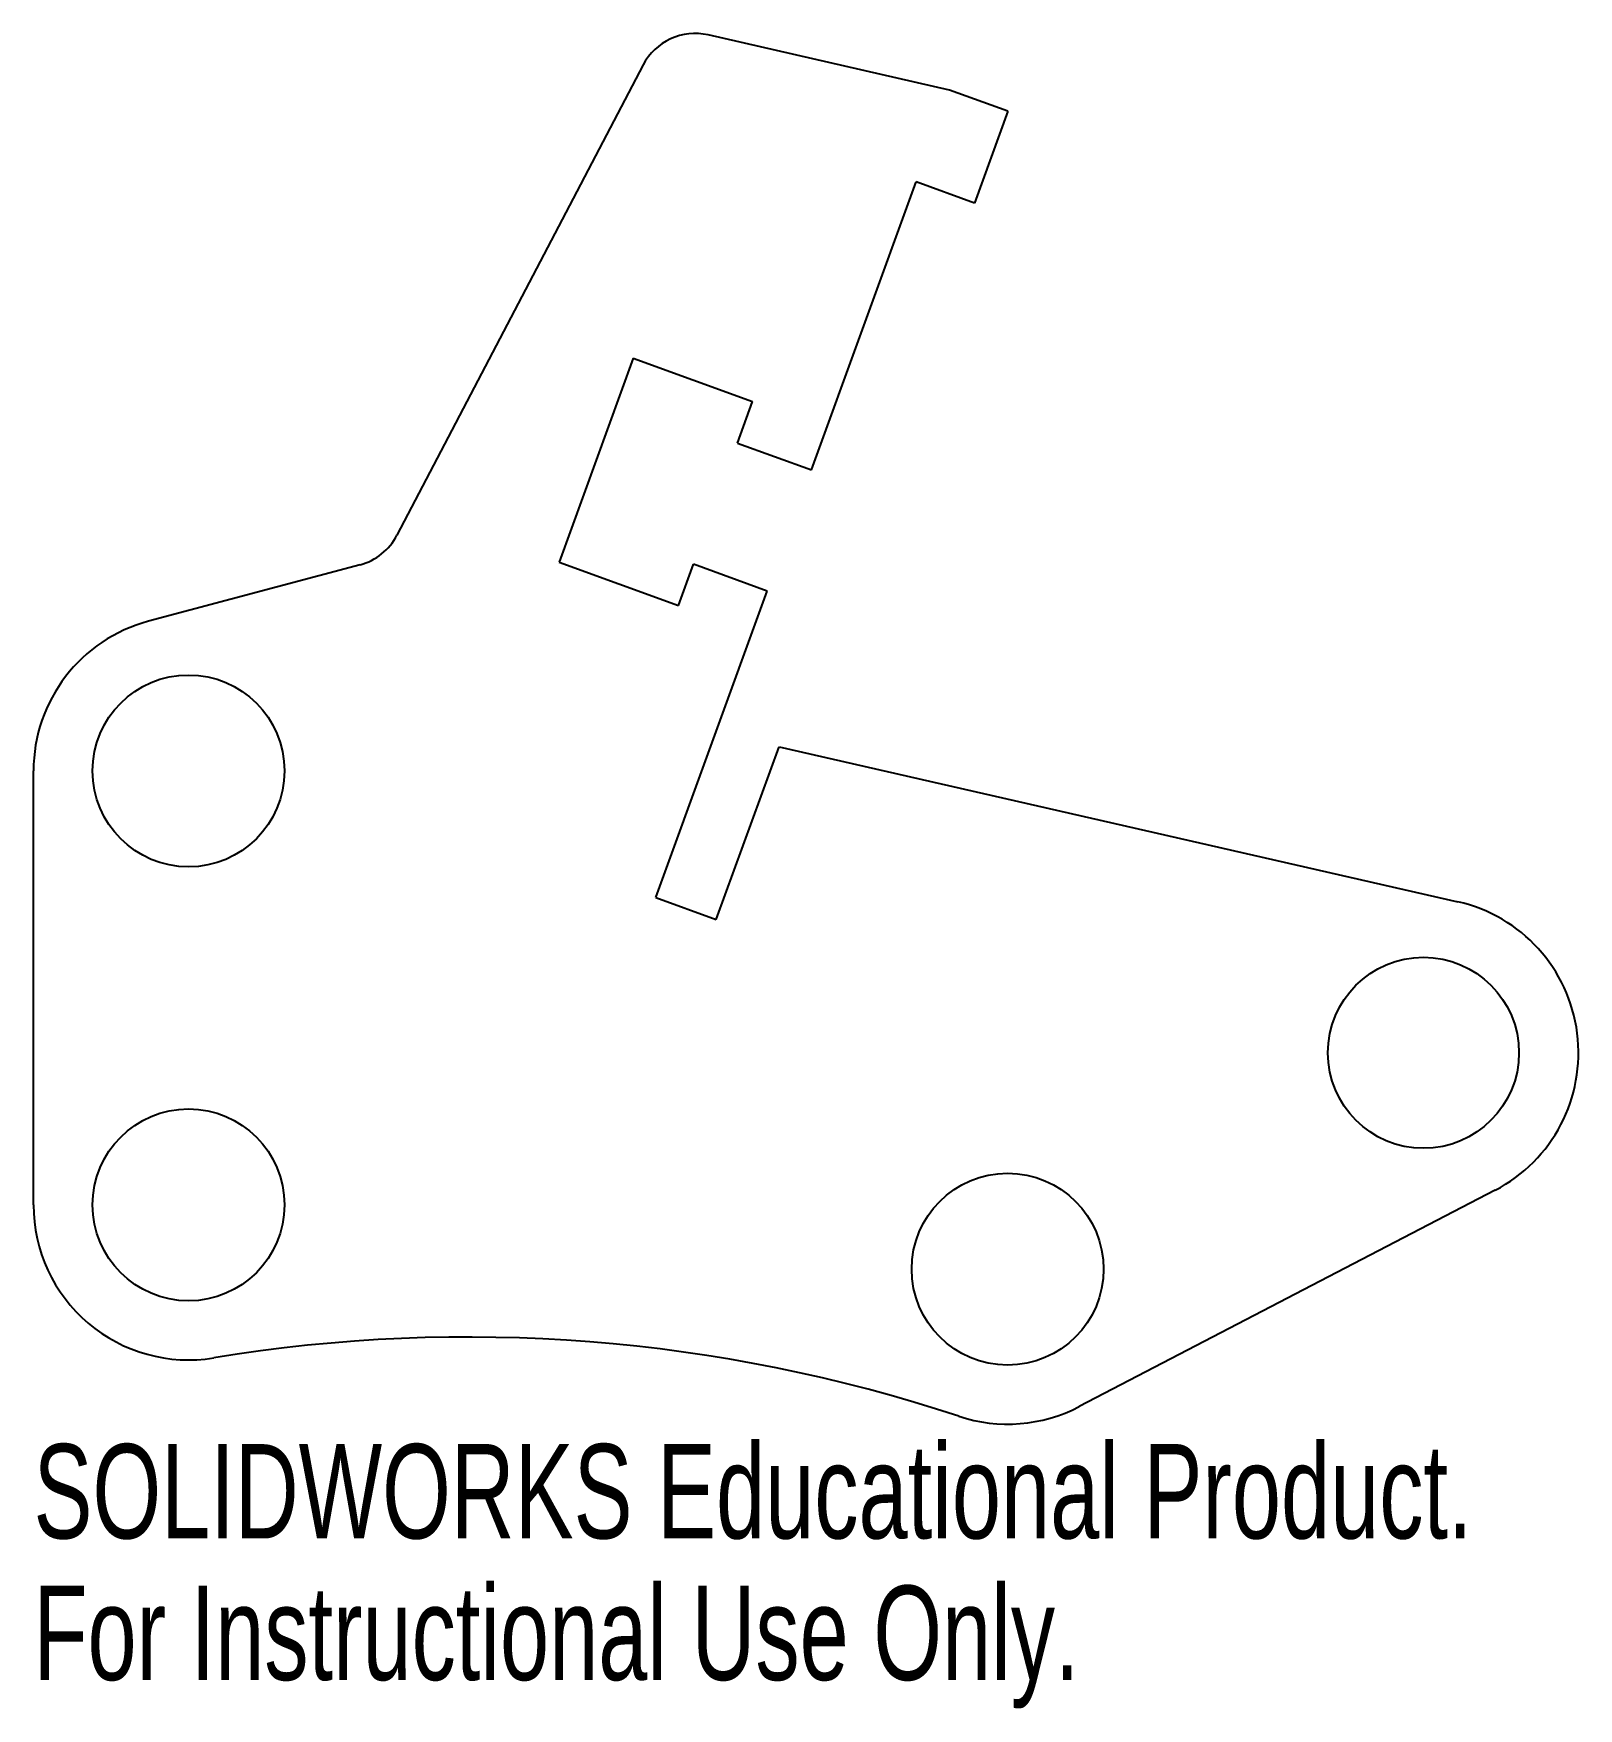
# Model space of a CAD drawing. Header units: millimetres. Extents: x -48.8 to 30.3, y -11.5 to 74.3.
import ezdxf

# ---------------------------------------------------------------- set-up
doc = ezdxf.new("R2010")
doc.units = ezdxf.units.MM
doc.styles.add('SLDTEXTSTYLE0', font='TXT', dxfattribs={"width": 0.7})

msp = doc.modelspace()

# ---------------------------------------------------------------- linework, layer by layer
at = {"color": 7, "linetype": 'Continuous', "lineweight": 25}
for p, q in [((-1.898, 71.382), (-14.268, 74.206)), ((-17.593, 72.672), (-30.198, 48.583)), ((1.086, 70.296), (-1.898, 71.382)), ((1.086, 70.296), (-0.624, 65.598)), ((-8.977, 51.932), (-3.608, 66.684)), ((-0.624, 65.598), (-3.608, 66.684)), ((-18.096, 57.65), (-21.897, 47.208)), ((-18.096, 57.65), (-11.988, 55.427)), ((-12.759, 53.309), (-11.988, 55.427)), ((-12.759, 53.309), (-8.977, 51.932)), ((-21.897, 47.208), (-15.789, 44.985)), ((-32.082, 47.075), (-42.915, 44.184)), ((-15.789, 44.985), (-15.018, 47.103)), ((-11.236, 45.727), (-15.018, 47.103)), ((-16.947, 30.036), (-11.236, 45.727)), ((-13.846, 28.907), (-10.626, 37.753)), ((-10.626, 37.753), (24.128, 29.818)), ((-48.806, 14.29), (-48.806, 36.515)), ((-16.947, 30.036), (-13.846, 28.907)), ((26.026, 15.039), (4.736, 3.959))]:
    msp.add_line(p, q, dxfattribs=at)
for centre, radius in [((-40.869, 36.515), 4.913), ((22.361, 22.08), 4.89), ((-40.869, 14.29), 4.913), ((1.071, 11), 4.912)]:
    msp.add_circle(centre, radius, dxfattribs=at)
for centre, radius, start, end in [((-14.935, 71.281), 3, 77.14013, 152.38025), ((-32.856, 49.974), 3, 284.94218, 332.38025), ((-40.869, 36.515), 7.938, 104.94218, 180), ((22.361, 22.08), 7.938, 297.49392, 77.14013), ((-40.869, 14.29), 7.938, 180, 279.35377), ((-26.576, -72.478), 80, 71.67542, 99.35377), ((1.071, 11), 7.937, 251.67542, 297.49392)]:
    msp.add_arc(centre, radius, start, end, dxfattribs=at)

# ---------------------------------------------------------------- texts
at = {"color": 7, "linetype": 'Continuous', "char_height": 4.83362, "attachment_point": 1, "style": 'SLDTEXTSTYLE0'}
for s, insert in [('SOLIDWORKS Educational Product.', (-48.806, 2.043)), ('For Instructional Use Only.', (-48.806, -5.207))]:
    msp.add_mtext(s, dxfattribs=dict(at, insert=insert))

doc.saveas('drawing.dxf')
